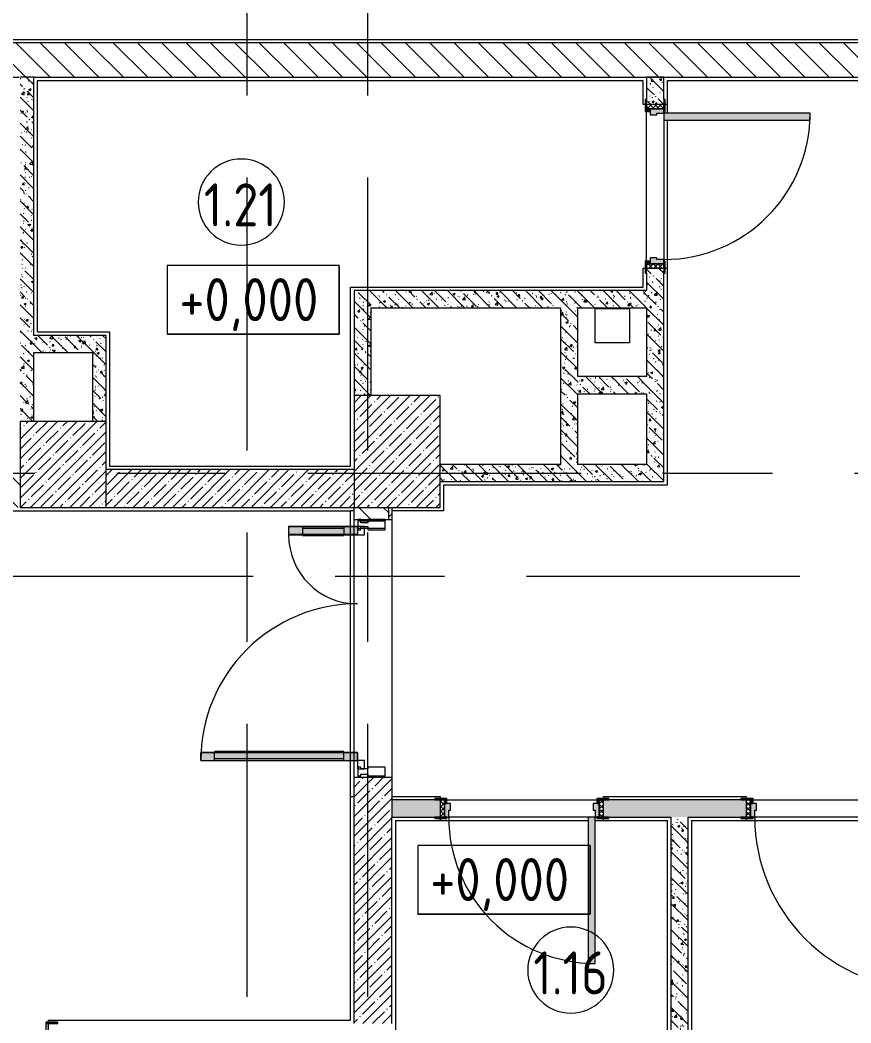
# Model space of a CAD drawing. Header units: millimetres. Extents: x 35787 to 244346, y -8553 to 29000.
# Drawn here: x 73540 to 78367, y 7904 to 13733 of the extents above; entities that cross this region are included whole.
import ezdxf

# ---------------------------------------------------------------- set-up
doc = ezdxf.new("R2010")
doc.units = ezdxf.units.MM
doc.linetypes.add('Осевая', pattern=[3175, 635, -476.25, 1587.5, -476.25])
for name, color, linetype, lineweight in [('A-AREA-IDEN', 7, 'Continuous', 9), ('A-GLAZ-CWMG', 7, 'Continuous', 9), ('A-WALL-1', 7, 'Continuous', 13), ('G-ANNO-DIMS', 7, 'Continuous', 9), ('I-WALL', 7, 'Continuous', 9), ('S-COLS', 7, 'Continuous', 9), ('Оси-2', 7, 'Осевая', 9)]:
    doc.layers.add(name, color=color, linetype=linetype, lineweight=lineweight)
for name, color, linetype, lineweight, true_color in [('A-DETL-GENF-1', 7, 'Continuous', 9, 0xe2e2e2), ('A-DETL-GENF-2', 7, 'Continuous', 9, 0xaaaaaa), ('A-DOOR-1', 7, 'Continuous', 9, 0xaaaaaa), ('A-DOOR-2', 7, 'Continuous', 9, 0xe2e2e2), ('A-DOOR-FRAM-1', 7, 'Continuous', 9, 0xe2e2e2), ('A-DOOR-FRAM-2', 7, 'Continuous', 9, 0xaaaaaa), ('A-FLOR-1', 7, 'Continuous', 9, 0xaaaaaa), ('I-WALL-1', 7, 'Continuous', 9, 0x787878)]:
    doc.layers.add(name, color=color, linetype=linetype, lineweight=lineweight, true_color=true_color)
doc.styles.add('GOST Common', font='GOST_Common.ttf', dxfattribs={"width": 0.9, "height": 250})
pattern_1 = [(135, (0, 0), (-75.43415, -75.43415), [106.68, -17.78, 3.556, -17.78]), (135, (0, 75.39), (-75.43415, -75.43415), []), (50, (0, 0), (127.52922, -11.15758), [13.335, -146.685]), (355, (0, 0), (-24.66966, 133.74002), [10.668, -117.348]), (100.451, (10.63, -0.93), (102.85973, 122.58178), [11.333, -124.663]), (46.184, (0, 35.56), (189.75516, -29.43036), [20.002, -220.027]), (96.636, (15.81, 33.1), (166.1822, 173.1996), [17, -186.995]), (351.184, (0, 35.56), (166.18393, 173.19757), [16.002, -176.022]), (21, (17.78, 26.67), (106.13027, -71.58603), [13.335, -146.685]), (326, (17.78, 26.67), (43.26188, 128.93175), [10.668, -117.348]), (71.451, (26.62, 20.7), (149.39198, 57.34505), [11.333, -124.663]), (37.5, (0, 0), (2.162228, 59.188357), [3.353, -112.573, 3.353, -115.773, -117.793]), (37.5, (0, 0), (2.162228, 59.188357), [-235.052, 3.353, -114.44]), (7.5, (0, 0), (46.773857, 70.126152), [3.353, -64.567, 3.353, -109.906, -44.894]), (7.5, (0, 0), (46.773857, 70.126152), [-181.178, 3.353, -41.542]), (327.5, (-39.65, 0), (94.91367, -4.010093), [3.353, -41.097, 3.353, -135.331, -184.023]), (327.5, (-39.65, 0), (94.91367, -4.010093), [-183.134, 3.353, -180.67]), (317.5, (-57.43, 0), (103.69057, 17.79882), [3.353, -54.432, 3.353, -88.748, -130.683]), (317.5, (-57.43, 0), (103.69057, 17.79882), [-149.885, 3.353, -127.33])]
pattern_2 = [(45, (0, 0), (-57.02463, 57.02463), []), (45, (57.025, 0), (-57.02463, 57.02463), [100.806, -20.161, 3.353, -16.808])]
pattern_3 = [(135, (1826.41, 114.685), (-14.14214, -14.14214), []), (225, (1826.41, 114.685), (14.14214, -14.14214), [])]
pattern_4 = [(45, (-296.384, 114.685), (-14.1421, 14.1421), []), (135, (-296.384, 114.685), (-14.1421, -14.1421), [])]
pattern_5 = [(135, (0, 0), (-70.71068, -70.71068), [])]

# ---------------------------------------------------------------- blocks, each defined once
blk = doc.blocks.new('BSC_Колонна _Прямоугольная - 650х500-23287315-План монтажа стен и перегородок 1 этажа  в осях 12-23')
at = {"layer": 'S-COLS'}
h = blk.add_hatch(dxfattribs=at)
h.set_pattern_fill('FP_46', color=256, style=0, pattern_type=2)
h.set_pattern_definition([(135, (11225, -75730), (-57.02463, -57.02463), []), (135, (11225, -75672.975), (-57.02463, -57.02463), [100.806, -20.161, 3.353, -16.808])])
h.paths.add_polyline_path([(325, -250), (325, 250), (-325, 250), (-325, -250), (169.3, -250)])
for p, q in [((325, 250), (-325, 250)), ((-325, 250), (-325, -250)), ((325, -250), (325, 250)), ((-325, -250), (325, -250))]:
    blk.add_line(p, q, dxfattribs=at)
blk = doc.blocks.new('BSC_Колонна _Прямоугольная - 500х500-V27-План монтажа стен и перегородок 1 этажа  в осях 12-23')
at = {"layer": 'S-COLS'}
h = blk.add_hatch(dxfattribs=at)
h.set_pattern_fill('FP_47', color=256, style=0, pattern_type=2)
h.set_pattern_definition([(45, (-73790, -11150), (-57.02463, 57.02463), []), (45, (-73732.975, -11150), (-57.02463, 57.02463), [100.806, -20.161, 3.353, -16.808])])
h.paths.add_polyline_path([(-250, -250), (250, -250), (250, 250), (-250, 250), (-250, -94.3)])
for p, q in [((250, 250), (-250, 250)), ((-250, 250), (-250, -250)), ((250, -250), (250, 250)), ((-250, -250), (250, -250))]:
    blk.add_line(p, q, dxfattribs=at)
blk = doc.blocks.new('110_Дверь_СКБ_1Ст_Внутренняя1 - Д-7_п__950x2100h_Туалет EW30-32892359-План монтажа стен и перегородок 1 этажа  в осях 12-23')
at = {"layer": 'A-DOOR-1'}
h = blk.add_hatch(dxfattribs=at)
h.set_pattern_fill('FP_23', color=256, style=0, pattern_type=2)
h.set_pattern_definition(pattern_3)
h.paths.add_polyline_path([(487.5, 50), (462.5, 50), (462.5, -50), (487.5, -50)])
at = {"layer": 'A-DOOR-2'}
h = blk.add_hatch(color=256, dxfattribs=at)
h.paths.add_polyline_path([(462.5, 50), (437.5, 50), (437.5, 10), (427.5, 10), (427.5, -30), (462.5, -30)])
h.paths.add_polyline_path([(-402.5, 10), (-412.5, 10), (-412.5, 50), (-437.5, 50), (-437.5, -30), (-402.5, -30)])
at = {"layer": 'A-DOOR-FRAM-1'}
for points in [[(-372.5, 367.2), (-372.5, 900), (-412.5, 900), (-412.5, 50), (-372.5, 50)], [(-422.5, 50), (-422.5, 58), (-492.5, 58), (-492.5, 50)], [(-422.5, 49), (-422.5, 50), (-437.5, 49)], [(517.5, 58), (447.5, 58), (447.5, 50), (517.5, 50)], [(462.5, 49), (462.5, 50), (447.5, 49)], [(-422.5, -58), (-422.5, -50), (-492.5, -50), (-492.5, -58)], [(-422.5, -30), (-437.5, -30), (-437.5, -50), (-422.5, -50)], [(462.5, -30), (447.5, -30), (447.5, -50), (462.5, -50)], [(517.5, -50), (447.5, -50), (447.5, -58), (517.5, -58)]]:
    blk.add_hatch(color=256, dxfattribs=at).paths.add_polyline_path(points)
at = {"layer": 'A-DOOR-FRAM-2'}
h = blk.add_hatch(dxfattribs=at)
h.set_pattern_fill('FP_24', color=256, style=0, pattern_type=2)
h.set_pattern_definition(pattern_4)
h.paths.add_polyline_path([(-437.5, 50), (-462.5, 50), (-462.5, -50), (-437.5, -50)])
at = {"layer": 'A-DOOR-1'}
for p, q in [((-412.5, 900), (-412.5, 50)), ((-372.5, 900), (-412.5, 900)), ((-372.5, 50), (-372.5, 900)), ((-412.5, 50), (-372.5, 50))]:
    blk.add_line(p, q, dxfattribs=at)
blk.add_arc((-412.5, 50), 850, 360, 90, dxfattribs=at)
at = {"layer": 'A-DOOR-FRAM-2'}
for p, q in [((-422.5, 58), (-492.5, 58)), ((-492.5, 58), (-492.5, 50)), ((-492.5, 50), (-422.5, 50)), ((-437.5, 50), (-462.5, 50)), ((-462.5, 50), (-462.5, -50)), ((-412.5, 50), (-437.5, 50)), ((-437.5, 50), (-437.5, -30)), ((-437.5, -50), (-437.5, 50)), ((-422.5, 50), (-437.5, 50)), ((-437.5, 50), (-437.5, 49)), ((-437.5, 49), (-422.5, 49)), ((-422.5, 50), (-422.5, 58)), ((-422.5, 49), (-422.5, 50)), ((-412.5, 10), (-412.5, 50)), ((-402.5, 10), (-412.5, 10)), ((-402.5, -30), (-402.5, 10)), ((437.5, 10), (427.5, 10)), ((427.5, 10), (427.5, -30)), ((437.5, 50), (437.5, 10)), ((462.5, 50), (437.5, 50)), ((517.5, 58), (447.5, 58)), ((447.5, 58), (447.5, 50)), ((462.5, 50), (447.5, 50)), ((447.5, 50), (447.5, 49)), ((447.5, 50), (517.5, 50)), ((447.5, 49), (462.5, 49)), ((462.5, -30), (462.5, 50)), ((487.5, 50), (462.5, 50)), ((462.5, 50), (462.5, -50)), ((462.5, 49), (462.5, 50)), ((487.5, -50), (487.5, 50)), ((517.5, 50), (517.5, 58)), ((-422.5, -50), (-492.5, -50)), ((-492.5, -50), (-492.5, -58)), ((-492.5, -58), (-422.5, -58)), ((-462.5, -50), (-437.5, -50)), ((-437.5, -30), (-402.5, -30)), ((-422.5, -30), (-437.5, -30)), ((-437.5, -30), (-437.5, -50)), ((-437.5, -50), (-422.5, -50)), ((-422.5, -50), (-422.5, -30)), ((-422.5, -58), (-422.5, -50)), ((427.5, -30), (462.5, -30)), ((462.5, -30), (447.5, -30)), ((447.5, -30), (447.5, -50)), ((447.5, -50), (462.5, -50)), ((517.5, -50), (447.5, -50)), ((447.5, -50), (447.5, -58)), ((447.5, -58), (517.5, -58)), ((462.5, -50), (462.5, -30)), ((462.5, -50), (487.5, -50)), ((517.5, -58), (517.5, -50))]:
    blk.add_line(p, q, dxfattribs=at)
blk = doc.blocks.new('110_Дверь_СКБ_1Ст_Внутренняя1 - Д-7_п__950x2100h_Туалет-V28-План монтажа стен и перегородок 1 этажа  в осях 12-23')
at = {"layer": 'A-DOOR-1'}
h = blk.add_hatch(dxfattribs=at)
h.set_pattern_fill('FP_23', color=256, style=0, pattern_type=2)
h.set_pattern_definition(pattern_3)
h.paths.add_polyline_path([(487.5, 50), (462.5, 50), (462.5, -50), (487.5, -50)])
at = {"layer": 'A-DOOR-2'}
h = blk.add_hatch(color=256, dxfattribs=at)
h.paths.add_polyline_path([(-412.5, 50), (-437.5, 50), (-437.5, -30), (-402.5, -30), (-402.5, 10), (-412.5, 10)])
h.paths.add_polyline_path([(462.5, 50), (437.5, 50), (437.5, 10), (427.5, 10), (427.5, -30), (462.5, -30)])
at = {"layer": 'A-DOOR-FRAM-1'}
for points in [[(-412.5, 900), (-412.5, 50), (-372.5, 50), (-372.5, 900)], [(-492.5, 58), (-492.5, 50), (-422.5, 50), (-422.5, 58)], [(-437.5, 50), (-437.5, 49), (-422.5, 50)], [(517.5, 58), (447.5, 58), (447.5, 50), (517.5, 50)], [(447.5, 50), (447.5, 49), (462.5, 50)], [(-492.5, -50), (-492.5, -58), (-422.5, -58), (-422.5, -50)], [(-422.5, -30), (-437.5, -30), (-437.5, -50), (-422.5, -50)], [(462.5, -30), (447.5, -30), (447.5, -50), (462.5, -50)], [(517.5, -50), (447.5, -50), (447.5, -58), (517.5, -58)]]:
    blk.add_hatch(color=256, dxfattribs=at).paths.add_polyline_path(points)
at = {"layer": 'A-DOOR-FRAM-2'}
h = blk.add_hatch(dxfattribs=at)
h.set_pattern_fill('FP_24', color=256, style=0, pattern_type=2)
h.set_pattern_definition(pattern_4)
h.paths.add_polyline_path([(-437.5, 50), (-462.5, 50), (-462.5, -50), (-437.5, -50)])
at = {"layer": 'A-DOOR-1'}
for p, q in [((-412.5, 900), (-412.5, 50)), ((-372.5, 900), (-412.5, 900)), ((-372.5, 50), (-372.5, 900)), ((-412.5, 50), (-372.5, 50))]:
    blk.add_line(p, q, dxfattribs=at)
blk.add_arc((-412.5, 50), 850, 360, 90, dxfattribs=at)
at = {"layer": 'A-DOOR-FRAM-2'}
for p, q in [((-422.5, 58), (-492.5, 58)), ((-492.5, 58), (-492.5, 50)), ((-492.5, 50), (-422.5, 50)), ((-437.5, 50), (-462.5, 50)), ((-462.5, 50), (-462.5, -50)), ((-412.5, 50), (-437.5, 50)), ((-437.5, 50), (-437.5, -30)), ((-437.5, -50), (-437.5, 50)), ((-422.5, 50), (-437.5, 50)), ((-437.5, 50), (-437.5, 49)), ((-437.5, 49), (-422.5, 49)), ((-422.5, 50), (-422.5, 58)), ((-422.5, 49), (-422.5, 50)), ((-412.5, 10), (-412.5, 50)), ((-402.5, 10), (-412.5, 10)), ((-402.5, -30), (-402.5, 10)), ((437.5, 10), (427.5, 10)), ((427.5, 10), (427.5, -30)), ((437.5, 50), (437.5, 10)), ((462.5, 50), (437.5, 50)), ((517.5, 58), (447.5, 58)), ((447.5, 58), (447.5, 50)), ((462.5, 50), (447.5, 50)), ((447.5, 50), (447.5, 49)), ((447.5, 50), (517.5, 50)), ((447.5, 49), (462.5, 49)), ((462.5, -30), (462.5, 50)), ((487.5, 50), (462.5, 50)), ((462.5, 50), (462.5, -50)), ((462.5, 49), (462.5, 50)), ((487.5, -50), (487.5, 50)), ((517.5, 50), (517.5, 58)), ((-422.5, -50), (-492.5, -50)), ((-492.5, -50), (-492.5, -58)), ((-492.5, -58), (-422.5, -58)), ((-462.5, -50), (-437.5, -50)), ((-437.5, -30), (-402.5, -30)), ((-422.5, -30), (-437.5, -30)), ((-437.5, -30), (-437.5, -50)), ((-437.5, -50), (-422.5, -50)), ((-422.5, -50), (-422.5, -30)), ((-422.5, -58), (-422.5, -50)), ((427.5, -30), (462.5, -30)), ((462.5, -30), (447.5, -30)), ((447.5, -30), (447.5, -50)), ((447.5, -50), (462.5, -50)), ((517.5, -50), (447.5, -50)), ((447.5, -50), (447.5, -58)), ((447.5, -58), (517.5, -58)), ((462.5, -50), (462.5, -30)), ((462.5, -50), (487.5, -50)), ((517.5, -58), (517.5, -50))]:
    blk.add_line(p, q, dxfattribs=at)
blk = doc.blocks.new('110_Дверь_СКБ_1Ст_Внутренняя1 - Д-4 _п_ 1100x2100h_су мгн 2-33304581-План монтажа стен и перегородок 1 этажа  в осях 12-23')
at = {"layer": 'A-DOOR-1'}
h = blk.add_hatch(dxfattribs=at)
h.set_pattern_fill('FP_25', color=256, style=0, pattern_type=2)
h.set_pattern_definition([(135, (1751.41, 114.685), (-14.14214, -14.14214), []), (225, (1751.41, 114.685), (14.14214, -14.14214), [])])
h.paths.add_polyline_path([(537.5, 50), (537.5, -50), (562.5, -50), (562.5, 50)])
at = {"layer": 'A-DOOR-2'}
h = blk.add_hatch(color=256, dxfattribs=at)
h.paths.add_polyline_path([(512.5, 50), (512.5, 10), (502.5, 10), (502.5, -30), (537.5, -30), (537.5, 50)])
h.paths.add_polyline_path([(-487.5, 50), (-512.5, 50), (-512.5, -30), (-477.5, -30), (-477.5, 10), (-487.5, 10)])
at = {"layer": 'A-DOOR-FRAM-1'}
for points in [[(-487.5, 1050), (-487.5, 50), (-447.5, 50), (-447.5, 1050)], [(-567.5, 58), (-567.5, 50), (-497.5, 50), (-497.5, 58)], [(-512.5, 50), (-512.5, 49), (-497.5, 50)], [(592.5, 58), (522.5, 58), (522.5, 50), (592.5, 50)], [(522.5, 50), (522.5, 49), (537.5, 50)], [(-567.5, -50), (-567.5, -58), (-497.5, -58), (-497.5, -50)], [(-497.5, -30), (-512.5, -30), (-512.5, -50), (-497.5, -50)], [(522.5, -30), (522.5, -50), (537.5, -50), (537.5, -30)], [(592.5, -50), (522.5, -50), (522.5, -58), (592.5, -58)]]:
    blk.add_hatch(color=256, dxfattribs=at).paths.add_polyline_path(points)
at = {"layer": 'A-DOOR-FRAM-2'}
h = blk.add_hatch(dxfattribs=at)
h.set_pattern_fill('FP_26', color=256, style=0, pattern_type=2)
h.set_pattern_definition([(45, (-371.384, 114.685), (-14.1421, 14.1421), []), (135, (-371.384, 114.685), (-14.1421, -14.1421), [])])
h.paths.add_polyline_path([(-512.5, 50), (-537.5, 50), (-537.5, -50), (-512.5, -50)])
at = {"layer": 'A-DOOR-1'}
for p, q in [((-487.5, 1050), (-487.5, 50)), ((-447.5, 1050), (-487.5, 1050)), ((-447.5, 50), (-447.5, 1050)), ((-487.5, 50), (-447.5, 50))]:
    blk.add_line(p, q, dxfattribs=at)
blk.add_arc((-487.5, 50), 1000, 360, 90, dxfattribs=at)
at = {"layer": 'A-DOOR-FRAM-2'}
for p, q in [((-497.5, 58), (-567.5, 58)), ((-567.5, 58), (-567.5, 50)), ((-567.5, 50), (-497.5, 50)), ((-512.5, 50), (-537.5, 50)), ((-537.5, 50), (-537.5, -50)), ((-487.5, 50), (-512.5, 50)), ((-512.5, 50), (-512.5, -30)), ((-512.5, -50), (-512.5, 50)), ((-497.5, 50), (-512.5, 50)), ((-512.5, 50), (-512.5, 49)), ((-512.5, 49), (-497.5, 49)), ((-497.5, 50), (-497.5, 58)), ((-497.5, 49), (-497.5, 50)), ((-487.5, 10), (-487.5, 50)), ((-477.5, 10), (-487.5, 10)), ((-477.5, -30), (-477.5, 10)), ((512.5, 10), (502.5, 10)), ((502.5, 10), (502.5, -30)), ((512.5, 50), (512.5, 10)), ((537.5, 50), (512.5, 50)), ((592.5, 58), (522.5, 58)), ((522.5, 58), (522.5, 50)), ((537.5, 50), (522.5, 50)), ((522.5, 50), (522.5, 49)), ((522.5, 50), (592.5, 50)), ((522.5, 49), (537.5, 49)), ((537.5, -30), (537.5, 50)), ((562.5, 50), (537.5, 50)), ((537.5, 50), (537.5, -50)), ((537.5, 49), (537.5, 50)), ((562.5, -50), (562.5, 50)), ((592.5, 50), (592.5, 58)), ((-497.5, -50), (-567.5, -50)), ((-567.5, -50), (-567.5, -58)), ((-567.5, -58), (-497.5, -58)), ((-537.5, -50), (-512.5, -50)), ((-512.5, -30), (-477.5, -30)), ((-497.5, -30), (-512.5, -30)), ((-512.5, -30), (-512.5, -50)), ((-512.5, -50), (-497.5, -50)), ((-497.5, -50), (-497.5, -30)), ((-497.5, -58), (-497.5, -50)), ((502.5, -30), (537.5, -30)), ((537.5, -30), (522.5, -30)), ((522.5, -30), (522.5, -50)), ((522.5, -50), (537.5, -50)), ((592.5, -50), (522.5, -50)), ((522.5, -50), (522.5, -58)), ((522.5, -58), (592.5, -58)), ((537.5, -50), (537.5, -30)), ((537.5, -50), (562.5, -50)), ((592.5, -58), (592.5, -50))]:
    blk.add_line(p, q, dxfattribs=at)
blk = doc.blocks.new('Прямоугольный импост - Импост структурный с накладкой - 160мм Темный-32274804-План монтажа стен и перегородок 1 этажа  в осях 12-23')
at = {"layer": 'A-GLAZ-CWMG'}
for p, q in [((-50, 40), (-50, 140)), ((-50, 140), (0, 140)), ((0, 140), (0, 40)), ((-40, 40), (-50, 40)), ((-50, -17), (-50, 0)), ((-50, 0), (-40, 0)), ((-40, 0), (-40, 40)), ((-10, 40), (-10, 0)), ((0, 40), (-10, 40)), ((-10, 0), (0, 0)), ((0, 0), (0, -17)), ((0, -17), (-50, -17))]:
    blk.add_line(p, q, dxfattribs=at)
blk = doc.blocks.new('Дверь_Витражная_остекление_ - ВВ-6 остекление-32274838-План монтажа стен и перегородок 1 этажа  в осях 12-23')
at = {"layer": 'A-DETL-GENF-1'}
for points in [[(-655, 99.5), (-655, 20), (-610, 20), (-610, 930), (-655, 930), (-655, 825)], [(660, 99.5), (660, 20), (705, 20), (705, 420), (660, 420)]]:
    blk.add_hatch(color=256, dxfattribs=at).paths.add_polyline_path(points)
at = {"layer": 'A-DETL-GENF-2'}
for p, q in [((-655, 930), (-610, 930)), ((-655, 930), (-655, 20)), ((-610, 930), (-655, 930)), ((-655, 930), (-655, 20)), ((-610, 930), (-610, 20)), ((-610, 20), (-610, 930)), ((-655, 850), (-610, 850)), ((-645, 850), (-645, 100)), ((-601, 850), (-601, 100)), ((705, 420), (660, 420)), ((660, 420), (660, 20)), ((705, 420), (660, 420)), ((660, 420), (660, 20)), ((705, 420), (705, 20)), ((705, 20), (705, 420)), ((651, 340), (651, 100)), ((705, 340), (660, 340)), ((695, 340), (695, 100)), ((-655, 100), (-610, 100)), ((705, 100), (660, 100)), ((-610, 20), (-655, 20)), ((-655, 20), (-610, 20))]:
    blk.add_line(p, q, dxfattribs=at)
at = {"layer": 'A-DOOR-1'}
for p, q in [((-655, 930), (-655, 20)), ((655, 420), (655, 20)), ((-655, 20), (-705, 20)), ((-705, 20), (-705, -20)), ((-655, -20), (-655, 20)), ((705, 20), (655, 20)), ((655, 20), (655, -20)), ((705, -20), (705, 20)), ((-705, -20), (-655, -20)), ((655, -20), (705, -20))]:
    blk.add_line(p, q, dxfattribs=at)
for centre, radius, start, end in [((-655, 20), 910, 360, 90), ((655, 20), 400, 90, 180)]:
    blk.add_arc(centre, radius, start, end, dxfattribs=at)
blk = doc.blocks.new('110_Дверь_СКБ_2Ст - Д-1_л_Лестничная клетка EIS60 2-32142534-План монтажа стен и перегородок 1 этажа  в осях 12-23')
at = {"layer": 'A-DOOR-2'}
for points in [[(612.5, 1010), (612.5, 110), (662.5, 110), (662.5, 1010)], [(-587.5, 510), (-637.5, 510), (-637.5, 110), (-587.5, 110)], [(712.5, 30), (697.5, 30), (697.5, -110), (712.5, -110)]]:
    blk.add_hatch(color=256, dxfattribs=at).paths.add_polyline_path(points)
h = blk.add_hatch(color=256, dxfattribs=at)
h.paths.add_polyline_path([(-687.5, 110), (-687.5, 30), (-627.5, 30), (-627.5, 60), (-637.5, 60), (-637.5, 110)])
h.paths.add_polyline_path([(662.5, 110), (662.5, 60), (652.5, 60), (652.5, 30), (712.5, 30), (712.5, 110)])
at = {"layer": 'A-DOOR-FRAM-1'}
for points in [[(-742.5, 118), (-742.5, 110), (-672.5, 110), (-672.5, 118)], [(697.5, 118), (697.5, 110), (767.5, 110), (767.5, 118)], [(-672.5, 30), (-687.5, 30), (-687.5, -110), (-672.5, -110)], [(-672.5, -110), (-742.5, -110), (-742.5, -118), (-672.5, -118)], [(697.5, -110), (697.5, -118), (767.5, -118), (767.5, -110)]]:
    blk.add_hatch(color=256, dxfattribs=at).paths.add_polyline_path(points)
at = {"layer": 'A-DOOR-1'}
for p, q in [((662.5, 1010), (612.5, 1010)), ((612.5, 1010), (612.5, 110)), ((662.5, 110), (662.5, 1010)), ((-637.5, 510), (-637.5, 110)), ((-587.5, 510), (-637.5, 510)), ((-587.5, 110), (-587.5, 510)), ((-637.5, 110), (-587.5, 110)), ((612.5, 110), (662.5, 110))]:
    blk.add_line(p, q, dxfattribs=at)
for centre, radius, start, end in [((662.5, 110), 900, 90, 180), ((-637.5, 110), 400, 360, 90)]:
    blk.add_arc(centre, radius, start, end, dxfattribs=at)
at = {"layer": 'A-DOOR-FRAM-2'}
for p, q in [((-672.5, 118), (-742.5, 118)), ((-742.5, 118), (-742.5, 110)), ((-672.5, 110), (-672.5, 118)), ((767.5, 118), (697.5, 118)), ((697.5, 118), (697.5, 110)), ((767.5, 110), (767.5, 118)), ((-742.5, 110), (-672.5, 110)), ((-637.5, 110), (-687.5, 110)), ((-687.5, 110), (-687.5, 30)), ((-637.5, 60), (-637.5, 110)), ((-627.5, 60), (-637.5, 60)), ((-627.5, 30), (-627.5, 60)), ((662.5, 60), (652.5, 60)), ((652.5, 60), (652.5, 30)), ((662.5, 110), (662.5, 60)), ((712.5, 110), (662.5, 110)), ((697.5, 110), (767.5, 110)), ((712.5, 30), (712.5, 110)), ((-687.5, 30), (-627.5, 30)), ((-672.5, 30), (-687.5, 30)), ((-687.5, 30), (-687.5, -110)), ((-672.5, -110), (-672.5, 30)), ((652.5, 30), (712.5, 30)), ((712.5, 30), (697.5, 30)), ((697.5, 30), (697.5, -110)), ((712.5, -110), (712.5, 30)), ((-672.5, -110), (-742.5, -110)), ((-742.5, -110), (-742.5, -118)), ((-687.5, -110), (-672.5, -110)), ((-672.5, -118), (-672.5, -110)), ((697.5, -110), (712.5, -110)), ((767.5, -110), (697.5, -110)), ((697.5, -110), (697.5, -118)), ((767.5, -118), (767.5, -110)), ((-742.5, -118), (-672.5, -118)), ((697.5, -118), (767.5, -118))]:
    blk.add_line(p, q, dxfattribs=at)
blk = doc.blocks.new('Прямоугольный импост - Импост структурный с накладкой - 160мм Темный-32274805-План монтажа стен и перегородок 1 этажа  в осях 12-23')
at = {"layer": 'A-GLAZ-CWMG'}
for p, q in [((-25, 40), (-25, 140)), ((-25, 140), (25, 140)), ((25, 140), (25, 40)), ((-15, 40), (-25, 40)), ((-25, -17), (-25, 0)), ((-25, 0), (-15, 0)), ((-15, 0), (-15, 40)), ((15, 40), (15, 0)), ((25, 40), (15, 40)), ((15, 0), (25, 0)), ((25, 0), (25, -17)), ((25, -17), (-25, -17))]:
    blk.add_line(p, q, dxfattribs=at)
blk = doc.blocks.new('Прямоугольный импост - Импост структурный с накладкой - 160мм Темный-32274806-План монтажа стен и перегородок 1 этажа  в осях 12-23')
at = {"layer": 'A-GLAZ-CWMG'}
for p, q in [((0, 140), (-50, 140)), ((-50, 140), (-50, 40)), ((0, 40), (0, 140)), ((-50, 40), (-40, 40)), ((-40, 0), (-50, 0)), ((-50, 0), (-50, -17)), ((-40, 40), (-40, 0)), ((-10, 0), (-10, 40)), ((-10, 40), (0, 40)), ((0, 0), (-10, 0)), ((0, -17), (0, 0)), ((-50, -17), (0, -17))]:
    blk.add_line(p, q, dxfattribs=at)
blk = doc.blocks.new('Марка_Помещения - Номер-25198446-План монтажа стен и перегородок 1 этажа  в осях 12-23')
at = {"layer": 'A-AREA-IDEN'}
for start, end in [(360, 180), (180, 360)]:
    blk.add_arc((0, 0), 2.5, start, end, dxfattribs=at)
blk = doc.blocks.new('Высотные отметки - 10х4_h_-17668695-План монтажа стен и перегородок 1 этажа  в осях 12-23')
at = {"layer": 'G-ANNO-DIMS'}
for p, q in [((-5, 4), (-5, 0)), ((5, 4), (-5, 4)), ((5, 4), (-5, 4)), ((-5, 4), (-5, 0)), ((5, 4), (5, 0)), ((5, 0), (5, 4)), ((5, 0), (-5, 0)), ((-5, 0), (5, 0))]:
    blk.add_line(p, q, dxfattribs=at)

msp = doc.modelspace()

# ---------------------------------------------------------------- hatches: boundary and pattern name
at = {"layer": 'I-WALL'}
h = msp.add_hatch(dxfattribs=at)
h.set_pattern_fill('FP_20', color=256, style=0, pattern_type=2)
h.set_pattern_definition(pattern_5)
h.paths.add_polyline_path([(84505.7, 13400), (84505.7, 13600), (68650, 13600), (68650, 13400), (83401, 13400)])
h = msp.add_hatch(dxfattribs=at)
h.set_pattern_fill('FP_20', color=256, style=0, pattern_type=2)
h.set_pattern_definition(pattern_5)
h.paths.add_polyline_path([(72959.8, 10900), (73540, 10900), (73540, 11100), (72929.8, 11100), (72929.8, 10900)])
h.paths.add_polyline_path([(71979.8, 10900), (71979.8, 11100), (69618.8, 11100), (69618.8, 10900), (71949.8, 10900)])
h.paths.add_polyline_path([(67440, 10900), (68668.8, 10900), (68668.8, 11100), (66760, 11100), (66760, 10900)])
h.paths.add_polyline_path([(62160, 10900), (66560, 10900), (66560, 11100), (62160, 11100), (62160, 11055.7)])
h = msp.add_hatch(dxfattribs=at)
h.set_pattern_fill('FP_1', color=256, style=0, pattern_type=2)
h.set_pattern_definition(pattern_2)
h.paths.add_polyline_path([(74695, 10900), (75480, 10900), (75480, 11120), (74040, 11120), (74040, 10900)])
h = msp.add_hatch(dxfattribs=at)
h.set_pattern_fill('FP_1', color=256, style=0, pattern_type=2)
h.set_pattern_definition(pattern_2)
h.paths.add_polyline_path([(75700, 7900), (75700, 9330), (75480, 9330), (75480, 7900)])
h.paths.add_polyline_path([(75680, 10830), (75700, 10830), (75700, 10900), (75680, 10900)])
h = msp.add_hatch(dxfattribs=at)
h.set_pattern_fill('FP_20', color=256, style=0, pattern_type=2)
h.set_pattern_definition(pattern_5)
h.paths.add_polyline_path([(75680, 10830), (75680, 10900), (75480, 10900), (75480, 10830)])
at = {"layer": 'I-WALL-1'}
h = msp.add_hatch(dxfattribs=at)
h.set_pattern_fill('FP_22', color=256, style=0, pattern_type=2)
h.set_pattern_definition(pattern_1)
h.paths.add_polyline_path([(73574.3, 11400), (73620, 11400), (73620, 13400), (73540, 13400), (73540, 11400), (73570, 11400)])
h = msp.add_hatch(dxfattribs=at)
h.set_pattern_fill('FP_22', color=256, style=0, pattern_type=2)
h.set_pattern_definition(pattern_1)
h.paths.add_polyline_path([(77279.8, 11050), (77279.8, 12291.1), (77179.8, 12291.1), (77179.8, 11050)])
h.paths.add_polyline_path([(77279.8, 13241.1), (77279.8, 13400), (77179.8, 13400), (77179.8, 13241.1)])
h = msp.add_hatch(dxfattribs=at)
h.set_pattern_fill('FP_22', color=256, style=0, pattern_type=2)
h.set_pattern_definition(pattern_1)
h.paths.add_polyline_path([(76779.8, 12060), (77179.8, 12060), (77179.8, 12160), (75480, 12160), (75480, 12060), (76679.8, 12060)])
h = msp.add_hatch(dxfattribs=at)
h.set_pattern_fill('FP_22', color=256, style=0, pattern_type=2)
h.set_pattern_definition(pattern_1)
h.paths.add_polyline_path([(75480, 11550), (75580, 11550), (75580, 12060), (75480, 12060)])
h = msp.add_hatch(dxfattribs=at)
h.set_pattern_fill('FP_22', color=256, style=0, pattern_type=2)
h.set_pattern_definition(pattern_1)
h.paths.add_polyline_path([(76679.8, 11150), (76779.8, 11150), (76779.8, 12060), (76679.8, 12060)])
h = msp.add_hatch(dxfattribs=at)
h.set_pattern_fill('FP_22', color=256, style=0, pattern_type=2)
h.set_pattern_definition(pattern_1)
h.paths.add_polyline_path([(73620, 11800), (73960, 11800), (73960, 11900), (73620, 11900)])
h = msp.add_hatch(dxfattribs=at)
h.set_pattern_fill('FP_22', color=256, style=0, pattern_type=2)
h.set_pattern_definition(pattern_1)
h.paths.add_polyline_path([(74040, 11400), (74040, 11900), (73960, 11900), (73960, 11400)])
h = msp.add_hatch(dxfattribs=at)
h.set_pattern_fill('FP_22', color=256, style=0, pattern_type=2)
h.set_pattern_definition(pattern_1)
h.paths.add_polyline_path([(76779.8, 11560), (77179.8, 11560), (77179.8, 11660), (76779.8, 11660)])
h = msp.add_hatch(dxfattribs=at)
h.set_pattern_fill('FP_22', color=256, style=0, pattern_type=2)
h.set_pattern_definition(pattern_1)
h.paths.add_polyline_path([(76146, 11050), (77179.8, 11050), (77179.8, 11150), (75980, 11150), (75980, 11050)])
h = msp.add_hatch(dxfattribs=at)
h.set_pattern_fill('FP_22', color=256, style=0, pattern_type=2)
h.set_pattern_definition(pattern_1)
h.paths.add_polyline_path([(77320.9, 9100), (77758, 9100), (77758, 9200), (76930, 9200), (76930, 9100), (76960, 9100)])
h.paths.add_polyline_path([(75980, 9100), (75980, 9200), (75700, 9200), (75700, 9100), (75950, 9100)])
h.paths.add_polyline_path([(81830, 9100), (81830, 9200), (80265, 9200), (80265, 9100), (81730, 9100)])
h.paths.add_polyline_path([(79165, 9100), (79165, 9200), (78858, 9200), (78858, 9100), (79135, 9100)])
h = msp.add_hatch(dxfattribs=at)
h.set_pattern_fill('FP_22', color=256, style=0, pattern_type=2)
h.set_pattern_definition(pattern_1)
h.paths.add_polyline_path([(77420.9, 7090.6), (77420.9, 9100), (77320.9, 9100), (77320.9, 7090.6)])

# ---------------------------------------------------------------- linework, layer by layer
at = {"layer": 'A-FLOR-1'}
for p, q in [((70830, 13620), (84505.7, 13620)), ((77159.8, 13380), (73640, 13380)), ((73640, 13380), (73640, 11920)), ((77159.8, 13241.1), (77159.8, 13380)), ((77299.8, 13380), (77299.8, 13191.1)), ((82557, 13380), (77299.8, 13380)), ((77171.8, 13241.1), (77159.8, 13241.1)), ((77299.8, 13241.1), (77287.8, 13241.1)), ((77299.8, 13151.1), (77299.8, 11030)), ((77159.8, 12180), (77159.8, 12291.1)), ((77159.8, 12291.1), (77171.8, 12291.1)), ((77287.8, 12291.1), (77299.8, 12291.1)), ((75460, 11140), (75460, 12180)), ((75460, 12180), (77159.8, 12180)), ((76880.5, 12057), (77080.5, 12057)), ((76880.5, 11857), (76880.5, 12057)), ((77080.5, 12057), (77080.5, 11857)), ((73640, 11920), (74060, 11920)), ((74060, 11920), (74060, 11140)), ((77080.5, 11857), (76880.5, 11857)), ((74060, 11140), (75460, 11140)), ((77299.8, 11030), (76000, 11030)), ((76000, 11030), (76000, 10880)), ((72879.8, 10880), (75460, 10880)), ((75460, 7920), (75460, 10880)), ((75480, 10880), (75460, 10880)), ((76000, 10880), (75700, 10880)), ((75460, 9220), (75480, 9220)), ((75700, 9220), (75980, 9220)), ((75980, 9220), (75980, 9208)), ((76930, 9208), (76930, 9220)), ((76930, 9220), (77758, 9220)), ((77758, 9220), (77758, 9208)), ((75720, 9080), (75720, 7640.6)), ((75720, 9080), (76840, 9080)), ((75980, 9092), (75980, 9080)), ((76880, 9080), (77300.9, 9080)), ((76930, 9080), (76930, 9092)), ((77300.9, 7640.6), (77300.9, 9080)), ((77440.9, 9080), (77440.9, 6970.6)), ((77440.9, 9080), (78768, 9080)), ((77758, 9092), (77758, 9080)), ((73705, 7908), (73705, 7920)), ((73705, 7920), (75460, 7920))]:
    msp.add_line(p, q, dxfattribs=at)
at = {"layer": 'A-WALL-1'}
for p, q in [((73620, 13400), (73540, 13400)), ((77279.8, 13400), (77179.8, 13400)), ((75680, 10900), (75680, 10830)), ((75700, 9200), (75700, 9100))]:
    msp.add_line(p, q, dxfattribs=at)
at = {"layer": 'I-WALL'}
for p, q in [((84505.7, 13600), (70810, 13600)), ((73620, 11900), (73620, 13400)), ((73620, 13400), (77179.8, 13400)), ((77179.8, 13400), (77179.8, 13271.1)), ((77279.8, 13271.1), (77279.8, 13400)), ((77279.8, 13400), (84505.7, 13400)), ((77179.8, 12331.1), (77179.8, 13201.1)), ((77279.8, 13151.1), (77279.8, 12341.1)), ((77179.8, 12261.1), (77179.8, 12160)), ((77279.8, 11050), (77279.8, 12261.1)), ((77179.8, 12160), (75480, 12160)), ((75480, 12160), (75480, 11550)), ((75580, 12060), (76679.8, 12060)), ((75580, 11550), (75580, 12060)), ((76679.8, 12060), (76679.8, 11150)), ((76779.8, 12060), (77179.8, 12060)), ((76779.8, 11660), (76779.8, 12060)), ((77179.8, 12060), (77179.8, 11660)), ((74040, 11900), (73620, 11900)), ((74040, 11400), (74040, 11900)), ((73620, 11400), (73620, 11800)), ((73620, 11800), (73960, 11800)), ((73960, 11800), (73960, 11400)), ((77179.8, 11660), (76779.8, 11660)), ((76779.8, 11150), (76779.8, 11560)), ((76779.8, 11560), (77179.8, 11560)), ((77179.8, 11560), (77179.8, 11150)), ((76679.8, 11150), (75980, 11150)), ((77179.8, 11150), (76779.8, 11150)), ((75480, 11120), (74040, 11120)), ((75980, 11050), (77279.8, 11050)), ((74040, 10900), (75480, 10900)), ((75480, 7900), (75480, 10900)), ((75700, 10900), (75700, 9200)), ((75480, 10830), (75700, 10830)), ((75700, 9330), (75480, 9330)), ((75950, 9200), (75700, 9200)), ((76020, 9200), (76890, 9200)), ((77728, 9200), (76960, 9200)), ((77798, 9200), (78818, 9200)), ((75700, 7900), (75700, 9100)), ((75700, 9100), (75950, 9100)), ((76840, 9100), (76030, 9100)), ((76960, 9100), (77320.9, 9100)), ((77320.9, 9100), (77320.9, 7620.6)), ((77420.9, 9100), (77728, 9100)), ((77420.9, 6990.6), (77420.9, 9100)), ((78768, 9100), (77808, 9100))]:
    msp.add_line(p, q, dxfattribs=at)
at = {"layer": 'Оси-2'}
for p, q in [((75560, 593.7), (75560, 25078.1)), ((74860, 593.7), (74860, 24898.1)), ((39086.6, 13400), (81600, 13400)), ((39176.2, 11100), (82200, 11100)), ((40446.2, 10500), (82200, 10500))]:
    msp.add_line(p, q, dxfattribs=at)

# ---------------------------------------------------------------- block references
at = {"layer": 'A-AREA-IDEN', "xscale": 99.99999999999993, "yscale": 99.99999999999993, "zscale": 99.99999999999993}
for p in [(74825.3, 12674.9), (76739.3, 8211.2)]:
    msp.add_blockref('Марка_Помещения - Номер-25198446-План монтажа стен и перегородок 1 этажа  в осях 12-23', p, dxfattribs=at)
at = {"layer": 'A-DOOR-1'}
for name, p, rotation in [('110_Дверь_СКБ_1Ст_Внутренняя1 - Д-7_п__950x2100h_Туалет EW30-32892359-План монтажа стен и перегородок 1 этажа  в осях 12-23', (77229.8, 12778.6), 270), ('Дверь_Витражная_остекление_ - ВВ-6 остекление-32274838-План монтажа стен и перегородок 1 этажа  в осях 12-23', (75520, 10085), 89.99999999999959), ('110_Дверь_СКБ_1Ст_Внутренняя1 - Д-7_п__950x2100h_Туалет-V28-План монтажа стен и перегородок 1 этажа  в осях 12-23', (76467.5, 9150), 180), ('110_Дверь_СКБ_1Ст_Внутренняя1 - Д-4 _п_ 1100x2100h_су мгн 2-33304581-План монтажа стен и перегородок 1 этажа  в осях 12-23', (78320.5, 9150), 180), ('110_Дверь_СКБ_2Ст - Д-1_л_Лестничная клетка EIS60 2-32142534-План монтажа стен и перегородок 1 этажа  в осях 12-23', (73017.5, 7790), 180)]:
    msp.add_blockref(name, p, dxfattribs=dict(at, rotation=rotation))
at = {"layer": 'A-GLAZ-CWMG', "extrusion": (0, 0, -1), "rotation": 90.00000000000041}
for name, p in [('Прямоугольный импост - Импост структурный с накладкой - 160мм Темный-32274805-План монтажа стен и перегородок 1 этажа  в осях 12-23', (-75520, 10805)), ('Прямоугольный импост - Импост структурный с накладкой - 160мм Темный-32274804-План монтажа стен и перегородок 1 этажа  в осях 12-23', (-75520, 10820))]:
    msp.add_blockref(name, p, dxfattribs=at)
at = {"layer": 'A-GLAZ-CWMG', "rotation": 269.9999999999996}
msp.add_blockref('Прямоугольный импост - Импост структурный с накладкой - 160мм Темный-32274806-План монтажа стен и перегородок 1 этажа  в осях 12-23', (75520, 9340), dxfattribs=at)
at = {"layer": 'G-ANNO-DIMS', "xscale": 99.99999999999993, "yscale": 99.99999999999993, "zscale": 99.99999999999993}
for p in [(74893.8, 11906.1), (76351.1, 8535.6)]:
    msp.add_blockref('Высотные отметки - 10х4_h_-17668695-План монтажа стен и перегородок 1 этажа  в осях 12-23', p, dxfattribs=at)
at = {"layer": 'S-COLS', "rotation": 270.0000000000007}
msp.add_blockref('BSC_Колонна _Прямоугольная - 650х500-23287315-План монтажа стен и перегородок 1 этажа  в осях 12-23', (75730, 11225), dxfattribs=at)
at = {"layer": 'S-COLS'}
msp.add_blockref('BSC_Колонна _Прямоугольная - 500х500-V27-План монтажа стен и перегородок 1 этажа  в осях 12-23', (73790, 11150), dxfattribs=at)

# ---------------------------------------------------------------- texts
at = {"layer": 'A-AREA-IDEN', "char_height": 250, "width": 548.354, "attachment_point": 1, "style": 'GOST Common'}
for s, insert in [('1.21', (74607.2, 12783.4)), ('1.16', (76521.2, 8319.8))]:
    msp.add_mtext(s, dxfattribs=dict(at, insert=insert))
at = {"layer": 'G-ANNO-DIMS', "char_height": 250, "width": 1028.823, "attachment_point": 1, "line_spacing_factor": 1.022761, "style": 'GOST Common'}
for insert in [(74465.2, 12232.8), (75922.4, 8862.3)]:
    msp.add_mtext('+0,000', dxfattribs=dict(at, insert=insert))

doc.saveas('drawing.dxf')
